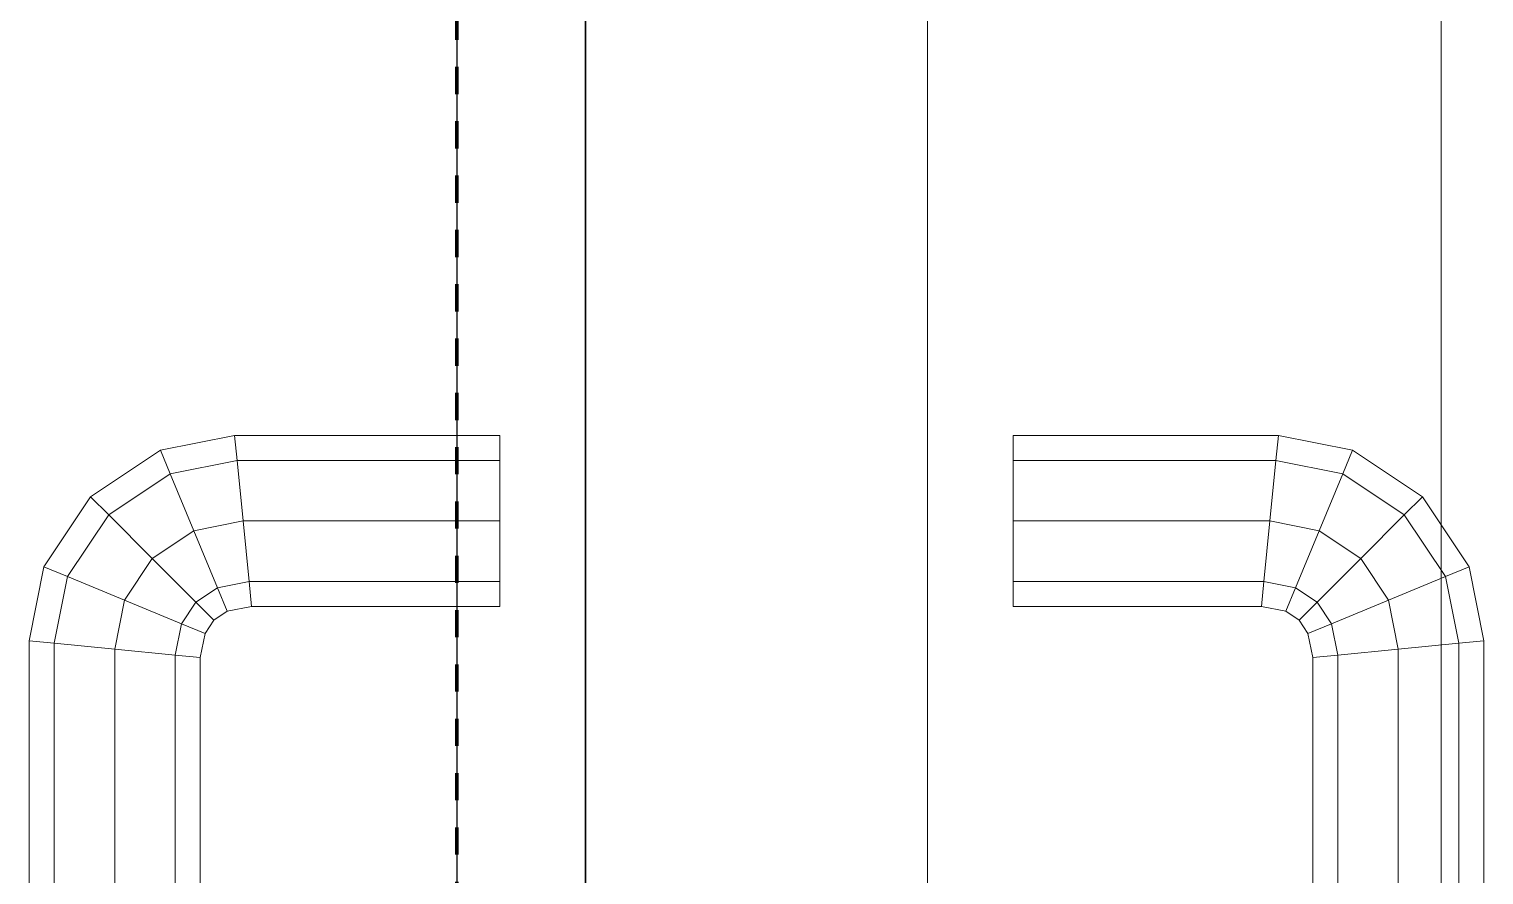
# Model space of a CAD drawing. Header units: millimetres. Extents: x -5300 to 98858, y -5196 to 93886.
# Drawn here: x 42285 to 42455, y 53456.6 to 53555.5 of the extents above; entities that cross this region are included whole.
import ezdxf

# ---------------------------------------------------------------- set-up
doc = ezdxf.new("R2010")
doc.units = ezdxf.units.MM
doc.linetypes.add('Штрих', pattern=[6.35, 3.175, -3.175])
doc.linetypes.add('Штрих_2_', pattern=[6.35, 3.175, -3.175])
for name, color, linetype, lineweight, true_color in [('_Разделитель помещений_', 4, 'Штрих', 70, 0x00ffff), ('Двери', 7, 'Continuous', 18, 0x7f7f7f), ('Стены', 7, 'Continuous', 18, 0x7f7f7f), ('Стены разрез', 7, 'Continuous', 50, 0x7f7f7f)]:
    doc.layers.add(name, color=color, linetype=linetype, lineweight=lineweight, true_color=true_color)

# ---------------------------------------------------------------- blocks, each defined once
blk = doc.blocks.new('СТВ_Перегородка_Кирпич 223021 - СТВ_Перегородка_Кирпич 223021-248949-Подвал')
at = {"layer": 'Стены', "color": 254, "true_color": 0xd4d4d4}
for p, q in [((42335, 53250), (42335, 53870)), ((42350, 53250), (42350, 53870)), ((42350, 53870), (42350, 53250))]:
    blk.add_line(p, q, dxfattribs=at)
at = {"layer": 'Стены разрез', "color": 254, "lineweight": 25, "true_color": 0xd4d4d4}
for p, q in [((42335, 54250), (42335, 52570)), ((42350, 52570), (42350, 54250)), ((42350, 54130), (42350, 52550))]:
    blk.add_line(p, q, dxfattribs=at)
blk = doc.blocks.new('Дн-12 223083 - Дн-12-249019-Подвал')
at = {"layer": 'Двери', "color": 254, "true_color": 0xd4d4d4}
for p, q in [((42350, 53250), (42350, 53870)), ((42350, 53870), (42350, 53250)), ((42450, 53250), (42450, 53870)), ((42450, 53870), (42450, 53250)), ((42350, 53782), (42350, 53338)), ((42350, 53338), (42350, 53782)), ((42350, 53338), (42350, 53782)), ((42350, 53782), (42350, 53338)), ((42350, 53338), (42350, 53782)), ((42350, 53782), (42350, 53338)), ((42390, 53782), (42390, 53338)), ((42390, 53338), (42390, 53782)), ((42390, 53782), (42390, 53338)), ((42390, 53782), (42390, 53338)), ((42390, 53338), (42390, 53782)), ((42390, 53338), (42390, 53782)), ((42390, 53770), (42390, 53350)), ((42390, 53350), (42390, 53770)), ((42450, 53770), (42450, 53350)), ((42450, 53350), (42450, 53770)), ((42300.36, 53506.28), (42309.02, 53508)), ((42309.02, 53508), (42300.36, 53506.28)), ((42309.02, 53508), (42309.3, 53505.07)), ((42309.3, 53505.07), (42309.02, 53508)), ((42309.02, 53508), (42340, 53508)), ((42309.3, 53505.07), (42309.02, 53508)), ((42340, 53508), (42309.02, 53508)), ((42309.02, 53508), (42309.3, 53505.07)), ((42340, 53508), (42340, 53505.07)), ((42340, 53505.07), (42340, 53508)), ((42340, 53508), (42340, 53505.07)), ((42340, 53505.07), (42340, 53508)), ((42400, 53505.07), (42400, 53508)), ((42400, 53508), (42430.98, 53508)), ((42400, 53508), (42400, 53505.07)), ((42400, 53505.07), (42400, 53508)), ((42430.98, 53508), (42400, 53508)), ((42400, 53508), (42400, 53505.07)), ((42430.7, 53505.07), (42430.98, 53508)), ((42430.98, 53508), (42430.7, 53505.07)), ((42430.98, 53508), (42430.7, 53505.07)), ((42430.7, 53505.07), (42430.98, 53508)), ((42430.98, 53508), (42439.64, 53506.28)), ((42439.64, 53506.28), (42430.98, 53508)), ((42292.18, 53500.82), (42300.36, 53506.28)), ((42300.36, 53506.28), (42292.18, 53500.82)), ((42300.36, 53506.28), (42301.5, 53503.52)), ((42301.5, 53503.52), (42300.36, 53506.28)), ((42301.5, 53503.52), (42300.36, 53506.28)), ((42300.36, 53506.28), (42301.5, 53503.52)), ((42438.5, 53503.52), (42439.64, 53506.28)), ((42439.64, 53506.28), (42438.5, 53503.52)), ((42439.64, 53506.28), (42438.5, 53503.52)), ((42438.5, 53503.52), (42439.64, 53506.28)), ((42439.64, 53506.28), (42447.82, 53500.82)), ((42447.82, 53500.82), (42439.64, 53506.28)), ((42309.3, 53505.07), (42301.5, 53503.52)), ((42301.5, 53503.52), (42309.3, 53505.07)), ((42301.5, 53503.52), (42309.3, 53505.07)), ((42309.3, 53505.07), (42301.5, 53503.52)), ((42340, 53505.07), (42309.3, 53505.07)), ((42309.3, 53505.07), (42310, 53498)), ((42310, 53498), (42309.3, 53505.07)), ((42309.3, 53505.07), (42340, 53505.07)), ((42309.3, 53505.07), (42340, 53505.07)), ((42310, 53498), (42309.3, 53505.07)), ((42340, 53505.07), (42309.3, 53505.07)), ((42309.3, 53505.07), (42310, 53498)), ((42340, 53505.07), (42340, 53498)), ((42340, 53498), (42340, 53505.07)), ((42340, 53505.07), (42340, 53498)), ((42340, 53498), (42340, 53505.07)), ((42430.7, 53505.07), (42400, 53505.07)), ((42400, 53498), (42400, 53505.07)), ((42400, 53505.07), (42430.7, 53505.07)), ((42400, 53505.07), (42400, 53498)), ((42400, 53498), (42400, 53505.07)), ((42400, 53505.07), (42430.7, 53505.07)), ((42430.7, 53505.07), (42400, 53505.07)), ((42400, 53505.07), (42400, 53498)), ((42430, 53498), (42430.7, 53505.07)), ((42430.7, 53505.07), (42430, 53498)), ((42430.7, 53505.07), (42430, 53498)), ((42430, 53498), (42430.7, 53505.07)), ((42438.5, 53503.52), (42430.7, 53505.07)), ((42430.7, 53505.07), (42438.5, 53503.52)), ((42430.7, 53505.07), (42438.5, 53503.52)), ((42438.5, 53503.52), (42430.7, 53505.07)), ((42301.5, 53503.52), (42294.3, 53498.7)), ((42294.3, 53498.7), (42301.5, 53503.52)), ((42294.3, 53498.7), (42301.5, 53503.52)), ((42301.5, 53503.52), (42294.3, 53498.7)), ((42301.5, 53503.52), (42304.26, 53496.86)), ((42304.26, 53496.86), (42301.5, 53503.52)), ((42304.26, 53496.86), (42301.5, 53503.52)), ((42301.5, 53503.52), (42304.26, 53496.86)), ((42435.74, 53496.86), (42438.5, 53503.52)), ((42438.5, 53503.52), (42435.74, 53496.86)), ((42438.5, 53503.52), (42435.74, 53496.86)), ((42435.74, 53496.86), (42438.5, 53503.52)), ((42445.7, 53498.7), (42438.5, 53503.52)), ((42438.5, 53503.52), (42445.7, 53498.7)), ((42438.5, 53503.52), (42445.7, 53498.7)), ((42445.7, 53498.7), (42438.5, 53503.52)), ((42286.72, 53492.64), (42292.18, 53500.82)), ((42292.18, 53500.82), (42286.72, 53492.64)), ((42292.18, 53500.82), (42294.3, 53498.7)), ((42294.3, 53498.7), (42292.18, 53500.82)), ((42294.3, 53498.7), (42292.18, 53500.82)), ((42292.18, 53500.82), (42294.3, 53498.7)), ((42445.7, 53498.7), (42447.82, 53500.82)), ((42447.82, 53500.82), (42445.7, 53498.7)), ((42447.82, 53500.82), (42445.7, 53498.7)), ((42445.7, 53498.7), (42447.82, 53500.82)), ((42447.82, 53500.82), (42453.28, 53492.64)), ((42453.28, 53492.64), (42447.82, 53500.82)), ((42294.3, 53498.7), (42289.48, 53491.5)), ((42289.48, 53491.5), (42294.3, 53498.7)), ((42289.48, 53491.5), (42294.3, 53498.7)), ((42294.3, 53498.7), (42289.48, 53491.5)), ((42294.3, 53498.7), (42299.39, 53493.61)), ((42299.39, 53493.61), (42294.3, 53498.7)), ((42299.39, 53493.61), (42294.3, 53498.7)), ((42294.3, 53498.7), (42299.39, 53493.61)), ((42310, 53498), (42304.26, 53496.86)), ((42304.26, 53496.86), (42310, 53498)), ((42304.26, 53496.86), (42310, 53498)), ((42310, 53498), (42304.26, 53496.86)), ((42340, 53498), (42310, 53498)), ((42310, 53498), (42310.7, 53490.93)), ((42310.7, 53490.93), (42310, 53498)), ((42310, 53498), (42340, 53498)), ((42340, 53498), (42310, 53498)), ((42310, 53498), (42310.7, 53490.93)), ((42310, 53498), (42340, 53498)), ((42310.7, 53490.93), (42310, 53498)), ((42340, 53498), (42340, 53490.93)), ((42340, 53490.93), (42340, 53498)), ((42340, 53490.93), (42340, 53498)), ((42340, 53498), (42340, 53490.93)), ((42430, 53498), (42400, 53498)), ((42400, 53498), (42400, 53490.93)), ((42400, 53490.93), (42400, 53498)), ((42400, 53490.93), (42400, 53498)), ((42400, 53498), (42430, 53498)), ((42430, 53498), (42400, 53498)), ((42400, 53498), (42400, 53490.93)), ((42400, 53498), (42430, 53498)), ((42429.3, 53490.93), (42430, 53498)), ((42430, 53498), (42429.3, 53490.93)), ((42429.3, 53490.93), (42430, 53498)), ((42430, 53498), (42429.3, 53490.93)), ((42435.74, 53496.86), (42430, 53498)), ((42430, 53498), (42435.74, 53496.86)), ((42430, 53498), (42435.74, 53496.86)), ((42435.74, 53496.86), (42430, 53498)), ((42440.61, 53493.61), (42445.7, 53498.7)), ((42445.7, 53498.7), (42440.61, 53493.61)), ((42445.7, 53498.7), (42440.61, 53493.61)), ((42440.61, 53493.61), (42445.7, 53498.7)), ((42450.52, 53491.5), (42445.7, 53498.7)), ((42445.7, 53498.7), (42450.52, 53491.5)), ((42445.7, 53498.7), (42450.52, 53491.5)), ((42450.52, 53491.5), (42445.7, 53498.7)), ((42304.26, 53496.86), (42299.39, 53493.61)), ((42299.39, 53493.61), (42304.26, 53496.86)), ((42299.39, 53493.61), (42304.26, 53496.86)), ((42304.26, 53496.86), (42299.39, 53493.61)), ((42304.26, 53496.86), (42307.02, 53490.2)), ((42307.02, 53490.2), (42304.26, 53496.86)), ((42307.02, 53490.2), (42304.26, 53496.86)), ((42304.26, 53496.86), (42307.02, 53490.2)), ((42432.98, 53490.2), (42435.74, 53496.86)), ((42435.74, 53496.86), (42432.98, 53490.2)), ((42435.74, 53496.86), (42432.98, 53490.2)), ((42432.98, 53490.2), (42435.74, 53496.86)), ((42440.61, 53493.61), (42435.74, 53496.86)), ((42435.74, 53496.86), (42440.61, 53493.61)), ((42435.74, 53496.86), (42440.61, 53493.61)), ((42440.61, 53493.61), (42435.74, 53496.86)), ((42285, 53483.98), (42286.72, 53492.64)), ((42286.72, 53492.64), (42285, 53483.98)), ((42286.72, 53492.64), (42289.48, 53491.5)), ((42289.48, 53491.5), (42286.72, 53492.64)), ((42289.48, 53491.5), (42286.72, 53492.64)), ((42286.72, 53492.64), (42289.48, 53491.5)), ((42299.39, 53493.61), (42296.14, 53488.74)), ((42296.14, 53488.74), (42299.39, 53493.61)), ((42296.14, 53488.74), (42299.39, 53493.61)), ((42299.39, 53493.61), (42296.14, 53488.74)), ((42299.39, 53493.61), (42304.49, 53488.51)), ((42304.49, 53488.51), (42299.39, 53493.61)), ((42304.49, 53488.51), (42299.39, 53493.61)), ((42299.39, 53493.61), (42304.49, 53488.51)), ((42435.51, 53488.51), (42440.61, 53493.61)), ((42440.61, 53493.61), (42435.51, 53488.51)), ((42440.61, 53493.61), (42435.51, 53488.51)), ((42435.51, 53488.51), (42440.61, 53493.61)), ((42443.86, 53488.74), (42440.61, 53493.61)), ((42440.61, 53493.61), (42443.86, 53488.74)), ((42440.61, 53493.61), (42443.86, 53488.74)), ((42443.86, 53488.74), (42440.61, 53493.61)), ((42450.52, 53491.5), (42453.28, 53492.64)), ((42453.28, 53492.64), (42450.52, 53491.5)), ((42453.28, 53492.64), (42450.52, 53491.5)), ((42450.52, 53491.5), (42453.28, 53492.64)), ((42453.28, 53492.64), (42455, 53483.98)), ((42455, 53483.98), (42453.28, 53492.64)), ((42289.48, 53491.5), (42287.93, 53483.7)), ((42287.93, 53483.7), (42289.48, 53491.5)), ((42287.93, 53483.7), (42289.48, 53491.5)), ((42289.48, 53491.5), (42287.93, 53483.7)), ((42289.48, 53491.5), (42296.14, 53488.74)), ((42296.14, 53488.74), (42289.48, 53491.5)), ((42296.14, 53488.74), (42289.48, 53491.5)), ((42289.48, 53491.5), (42296.14, 53488.74)), ((42310.7, 53490.93), (42307.02, 53490.2)), ((42307.02, 53490.2), (42310.7, 53490.93)), ((42307.02, 53490.2), (42310.7, 53490.93)), ((42310.7, 53490.93), (42307.02, 53490.2)), ((42310.7, 53490.93), (42340, 53490.93)), ((42340, 53490.93), (42310.7, 53490.93)), ((42310.7, 53490.93), (42310.98, 53488)), ((42310.7, 53490.93), (42340, 53490.93)), ((42310.98, 53488), (42310.7, 53490.93)), ((42340, 53490.93), (42310.7, 53490.93)), ((42310.7, 53490.93), (42310.98, 53488)), ((42310.98, 53488), (42310.7, 53490.93)), ((42340, 53490.93), (42340, 53488)), ((42340, 53488), (42340, 53490.93)), ((42340, 53488), (42340, 53490.93)), ((42340, 53490.93), (42340, 53488)), ((42400, 53490.93), (42400, 53488)), ((42400, 53488), (42400, 53490.93)), ((42429.3, 53490.93), (42400, 53490.93)), ((42400, 53488), (42400, 53490.93)), ((42400, 53490.93), (42429.3, 53490.93)), ((42429.3, 53490.93), (42400, 53490.93)), ((42400, 53490.93), (42400, 53488)), ((42400, 53490.93), (42429.3, 53490.93)), ((42429.02, 53488), (42429.3, 53490.93)), ((42429.3, 53490.93), (42429.02, 53488)), ((42429.02, 53488), (42429.3, 53490.93)), ((42429.3, 53490.93), (42429.02, 53488)), ((42432.98, 53490.2), (42429.3, 53490.93)), ((42429.3, 53490.93), (42432.98, 53490.2)), ((42429.3, 53490.93), (42432.98, 53490.2)), ((42432.98, 53490.2), (42429.3, 53490.93)), ((42443.86, 53488.74), (42450.52, 53491.5)), ((42450.52, 53491.5), (42443.86, 53488.74)), ((42450.52, 53491.5), (42443.86, 53488.74)), ((42443.86, 53488.74), (42450.52, 53491.5)), ((42452.07, 53483.7), (42450.52, 53491.5)), ((42450.52, 53491.5), (42452.07, 53483.7)), ((42450.52, 53491.5), (42452.07, 53483.7)), ((42452.07, 53483.7), (42450.52, 53491.5)), ((42307.02, 53490.2), (42304.49, 53488.51)), ((42304.49, 53488.51), (42307.02, 53490.2)), ((42304.49, 53488.51), (42307.02, 53490.2)), ((42307.02, 53490.2), (42304.49, 53488.51)), ((42307.02, 53490.2), (42308.16, 53487.44)), ((42308.16, 53487.44), (42307.02, 53490.2)), ((42308.16, 53487.44), (42307.02, 53490.2)), ((42307.02, 53490.2), (42308.16, 53487.44)), ((42431.84, 53487.44), (42432.98, 53490.2)), ((42432.98, 53490.2), (42431.84, 53487.44)), ((42432.98, 53490.2), (42431.84, 53487.44)), ((42431.84, 53487.44), (42432.98, 53490.2)), ((42435.51, 53488.51), (42432.98, 53490.2)), ((42432.98, 53490.2), (42435.51, 53488.51)), ((42432.98, 53490.2), (42435.51, 53488.51)), ((42435.51, 53488.51), (42432.98, 53490.2)), ((42296.14, 53488.74), (42295, 53483)), ((42295, 53483), (42296.14, 53488.74)), ((42295, 53483), (42296.14, 53488.74)), ((42296.14, 53488.74), (42295, 53483)), ((42296.14, 53488.74), (42302.8, 53485.98)), ((42302.8, 53485.98), (42296.14, 53488.74)), ((42302.8, 53485.98), (42296.14, 53488.74)), ((42296.14, 53488.74), (42302.8, 53485.98)), ((42304.49, 53488.51), (42302.8, 53485.98)), ((42302.8, 53485.98), (42304.49, 53488.51)), ((42302.8, 53485.98), (42304.49, 53488.51)), ((42304.49, 53488.51), (42302.8, 53485.98)), ((42304.49, 53488.51), (42306.6, 53486.4)), ((42306.6, 53486.4), (42304.49, 53488.51)), ((42306.6, 53486.4), (42304.49, 53488.51)), ((42304.49, 53488.51), (42306.6, 53486.4)), ((42308.16, 53487.44), (42306.6, 53486.4)), ((42306.6, 53486.4), (42308.16, 53487.44)), ((42310.98, 53488), (42308.16, 53487.44)), ((42308.16, 53487.44), (42310.98, 53488)), ((42310.98, 53488), (42340, 53488)), ((42340, 53488), (42310.98, 53488)), ((42429.02, 53488), (42400, 53488)), ((42400, 53488), (42429.02, 53488)), ((42431.84, 53487.44), (42429.02, 53488)), ((42429.02, 53488), (42431.84, 53487.44)), ((42433.4, 53486.4), (42431.84, 53487.44)), ((42431.84, 53487.44), (42433.4, 53486.4)), ((42433.4, 53486.4), (42435.51, 53488.51)), ((42435.51, 53488.51), (42433.4, 53486.4)), ((42435.51, 53488.51), (42433.4, 53486.4)), ((42433.4, 53486.4), (42435.51, 53488.51)), ((42437.2, 53485.98), (42435.51, 53488.51)), ((42435.51, 53488.51), (42437.2, 53485.98)), ((42435.51, 53488.51), (42437.2, 53485.98)), ((42437.2, 53485.98), (42435.51, 53488.51)), ((42437.2, 53485.98), (42443.86, 53488.74)), ((42443.86, 53488.74), (42437.2, 53485.98)), ((42443.86, 53488.74), (42437.2, 53485.98)), ((42437.2, 53485.98), (42443.86, 53488.74)), ((42445, 53483), (42443.86, 53488.74)), ((42443.86, 53488.74), (42445, 53483)), ((42443.86, 53488.74), (42445, 53483)), ((42445, 53483), (42443.86, 53488.74)), ((42302.8, 53485.98), (42302.07, 53482.3)), ((42302.07, 53482.3), (42302.8, 53485.98)), ((42302.07, 53482.3), (42302.8, 53485.98)), ((42302.8, 53485.98), (42302.07, 53482.3)), ((42302.8, 53485.98), (42305.56, 53484.84)), ((42305.56, 53484.84), (42302.8, 53485.98)), ((42305.56, 53484.84), (42302.8, 53485.98)), ((42302.8, 53485.98), (42305.56, 53484.84)), ((42306.6, 53486.4), (42305.56, 53484.84)), ((42305.56, 53484.84), (42306.6, 53486.4)), ((42434.44, 53484.84), (42433.4, 53486.4)), ((42433.4, 53486.4), (42434.44, 53484.84)), ((42434.44, 53484.84), (42437.2, 53485.98)), ((42437.2, 53485.98), (42434.44, 53484.84)), ((42437.2, 53485.98), (42434.44, 53484.84)), ((42434.44, 53484.84), (42437.2, 53485.98)), ((42437.93, 53482.3), (42437.2, 53485.98)), ((42437.2, 53485.98), (42437.93, 53482.3)), ((42437.2, 53485.98), (42437.93, 53482.3)), ((42437.93, 53482.3), (42437.2, 53485.98)), ((42285, 53402.02), (42285, 53483.98)), ((42285, 53483.98), (42287.93, 53483.7)), ((42287.93, 53483.7), (42285, 53483.98)), ((42285, 53483.98), (42285, 53402.02)), ((42287.93, 53483.7), (42285, 53483.98)), ((42285, 53483.98), (42287.93, 53483.7)), ((42305.56, 53484.84), (42305, 53482.02)), ((42305, 53482.02), (42305.56, 53484.84)), ((42435, 53482.02), (42434.44, 53484.84)), ((42434.44, 53484.84), (42435, 53482.02)), ((42452.07, 53483.7), (42455, 53483.98)), ((42455, 53483.98), (42452.07, 53483.7)), ((42455, 53483.98), (42452.07, 53483.7)), ((42452.07, 53483.7), (42455, 53483.98)), ((42455, 53483.98), (42455, 53402.02)), ((42455, 53402.02), (42455, 53483.98)), ((42287.93, 53483.7), (42287.93, 53402.3)), ((42287.93, 53402.3), (42287.93, 53483.7)), ((42287.93, 53402.3), (42287.93, 53483.7)), ((42287.93, 53483.7), (42295, 53483)), ((42295, 53483), (42287.93, 53483.7)), ((42287.93, 53483.7), (42287.93, 53402.3)), ((42295, 53483), (42287.93, 53483.7)), ((42287.93, 53483.7), (42295, 53483)), ((42295, 53483), (42295, 53403)), ((42295, 53403), (42295, 53483)), ((42295, 53403), (42295, 53483)), ((42295, 53483), (42302.07, 53482.3)), ((42302.07, 53482.3), (42295, 53483)), ((42295, 53483), (42295, 53403)), ((42302.07, 53482.3), (42295, 53483)), ((42295, 53483), (42302.07, 53482.3)), ((42302.07, 53482.3), (42302.07, 53403.7)), ((42302.07, 53403.7), (42302.07, 53482.3)), ((42302.07, 53403.7), (42302.07, 53482.3)), ((42302.07, 53482.3), (42305, 53482.02)), ((42305, 53482.02), (42302.07, 53482.3)), ((42302.07, 53482.3), (42302.07, 53403.7)), ((42305, 53482.02), (42302.07, 53482.3)), ((42302.07, 53482.3), (42305, 53482.02)), ((42305, 53482.02), (42305, 53403.98)), ((42305, 53403.98), (42305, 53482.02)), ((42435, 53482.02), (42437.93, 53482.3)), ((42437.93, 53482.3), (42435, 53482.02)), ((42437.93, 53482.3), (42435, 53482.02)), ((42435, 53482.02), (42437.93, 53482.3)), ((42435, 53403.98), (42435, 53482.02)), ((42435, 53482.02), (42435, 53403.98)), ((42437.93, 53482.3), (42445, 53483)), ((42445, 53483), (42437.93, 53482.3)), ((42445, 53483), (42437.93, 53482.3)), ((42437.93, 53482.3), (42445, 53483)), ((42437.93, 53403.7), (42437.93, 53482.3)), ((42437.93, 53482.3), (42437.93, 53403.7)), ((42437.93, 53482.3), (42437.93, 53403.7)), ((42437.93, 53403.7), (42437.93, 53482.3)), ((42445, 53483), (42452.07, 53483.7)), ((42452.07, 53483.7), (42445, 53483)), ((42452.07, 53483.7), (42445, 53483)), ((42445, 53483), (42452.07, 53483.7)), ((42445, 53403), (42445, 53483)), ((42445, 53483), (42445, 53403)), ((42445, 53483), (42445, 53403)), ((42445, 53403), (42445, 53483)), ((42452.07, 53402.3), (42452.07, 53483.7)), ((42452.07, 53483.7), (42452.07, 53402.3)), ((42452.07, 53483.7), (42452.07, 53402.3)), ((42452.07, 53402.3), (42452.07, 53483.7))]:
    blk.add_line(p, q, dxfattribs=at)
blk = doc.blocks.new('Дн-12 223083 - Дн-12 223083-249023-Подвал')
blk.add_blockref('Дн-12 223083 - Дн-12-249019-Подвал', (0, 0))

msp = doc.modelspace()

# ---------------------------------------------------------------- linework, layer by layer
at = {"layer": '_Разделитель помещений_', "color": 131, "linetype": 'Штрих_2_', "true_color": 0xaaffff}
msp.add_line((42335, 52570), (42335, 54265), dxfattribs=at)

# ---------------------------------------------------------------- block references
at = {"layer": 'Двери', "color": 254, "true_color": 0xd4d4d4}
msp.add_blockref('Дн-12 223083 - Дн-12 223083-249023-Подвал', (0, 0), dxfattribs=at)
at = {"layer": 'Стены', "color": 254, "true_color": 0xd4d4d4}
msp.add_blockref('СТВ_Перегородка_Кирпич 223021 - СТВ_Перегородка_Кирпич 223021-248949-Подвал', (0, 0), dxfattribs=at)

doc.saveas('drawing.dxf')
